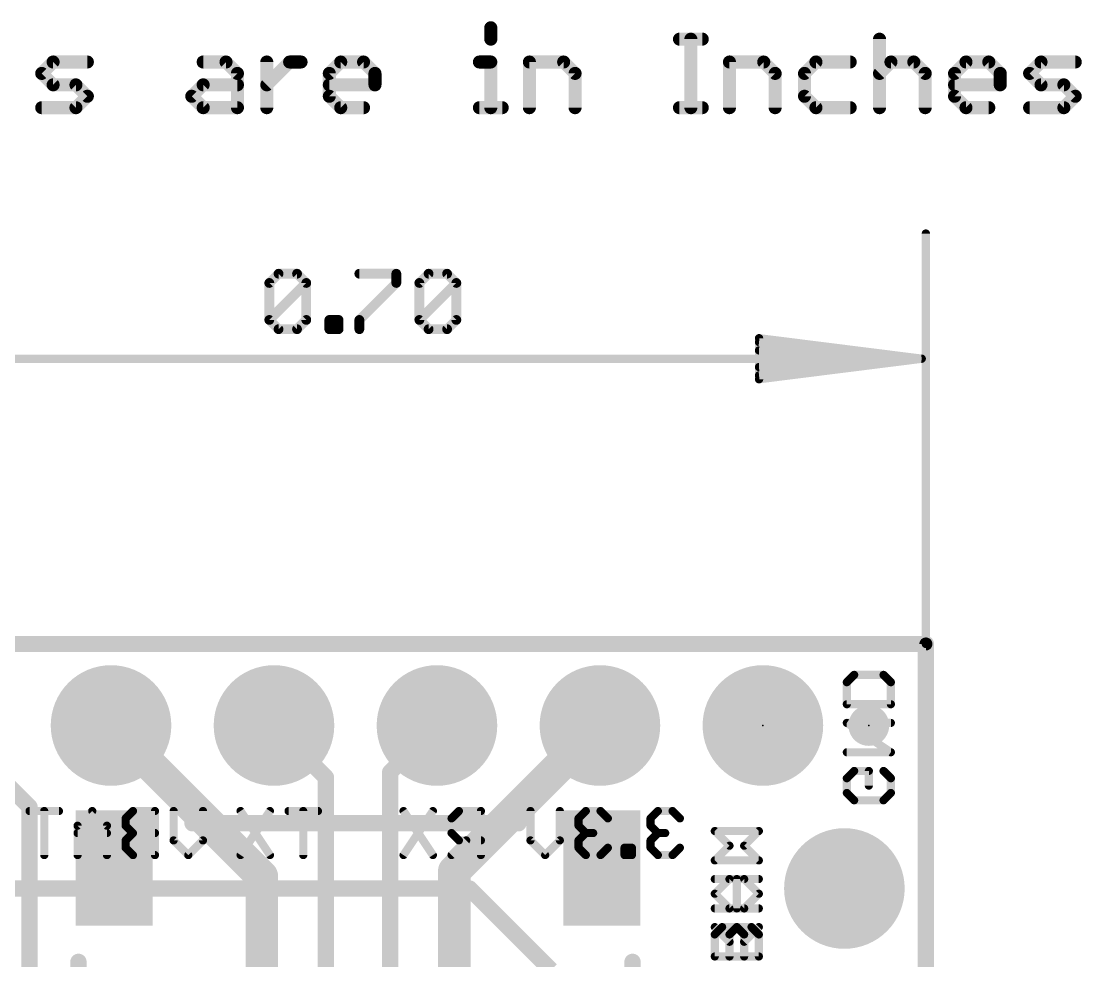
# Model space of a CAD drawing. Extents: x -44 to 63, y -18 to 50.
# Drawn here: x 3.68 to 20.21, y 35.07 to 49.71 of the extents above; entities that cross this region are included whole.
import ezdxf

# ---------------------------------------------------------------- set-up
doc = ezdxf.new("R2010")
doc.units = 0
for name, color, linetype in [('1', 12, 'CONTINUOUS'), ('16', 132, 'CONTINUOUS'), ('17', 110, 'CONTINUOUS'), ('20', 53, 'CONTINUOUS'), ('21', 41, 'CONTINUOUS'), ('22', 40, 'CONTINUOUS'), ('23', 53, 'CONTINUOUS'), ('47', 253, 'CONTINUOUS'), ('51', 53, 'CONTINUOUS')]:
    doc.layers.add(name, color=color, linetype=linetype)

# ---------------------------------------------------------------- blocks, each defined once
blk = doc.blocks.new('PIE')
at = {"const_width": 0.5}
blk.add_lwpolyline([(0, -0.25, 1), (0, 0.25, 1), (0, -0.25)], format="xyb", dxfattribs=at)
blk = doc.blocks.new('ROUNDP')
at = {"const_width": 0.5}
blk.add_lwpolyline([(0, -0.25, 1), (0, 0.25, 1), (0, -0.25)], format="xyb", dxfattribs=at)
blk = doc.blocks.new('RECT')
blk.add_solid([(-0.5, -0.5), (0.5, -0.5), (-0.5, 0.5), (0.5, 0.5)])

msp = doc.modelspace()

# ---------------------------------------------------------------- linework, layer by layer
at = {"layer": '1'}
for points, const_width in [([(17.78, 40.005), (0, 40.005)], 0.254), ([(17.78, 5.715), (17.78, 40.005)], 0.254), ([(2.54, 38.735), (3.81, 37.465)], 0.254), ([(5.08, 38.735), (7.43, 36.385)], 0.508), ([(7.62, 38.735), (8.43, 37.925)], 0.254), ([(10.16, 38.735), (9.43, 38.005)], 0.254), ([(12.7, 38.735), (10.43, 36.465)], 0.508), ([(8.43, 37.925), (8.43, 34.29)], 0.254), ([(9.43, 38.005), (9.43, 34.29)], 0.254), ([(3.81, 37.465), (3.81, 34.0628)], 0.254), ([(10.43, 36.465), (10.43, 34.29)], 0.508), ([(7.43, 36.385), (7.43, 34.29)], 0.508)]:
    msp.add_lwpolyline(points, dxfattribs=dict(at, const_width=const_width))
for points, const_width in [([(17.8435, 40.005, 1), (17.7165, 40.005)], 0.127), ([(17.78, 39.9415, 1), (17.78, 40.0685)], 0.127), ([(5.1698, 38.8248, 1), (4.9902, 38.6452)], 0.254), ([(7.6649, 38.7799, 1), (7.5751, 38.6901)], 0.127), ([(10.2049, 38.6901, 1), (10.1151, 38.7799)], 0.127), ([(12.7898, 38.6452, 1), (12.6102, 38.8248)], 0.254), ([(8.4935, 37.925, 1), (8.3665, 37.925)], 0.127), ([(8.3851, 37.8801, 1), (8.4749, 37.9699)], 0.127), ([(9.4935, 38.005, 1), (9.3665, 38.005)], 0.127), ([(9.3851, 38.0499, 1), (9.4749, 37.9601)], 0.127), ([(3.8735, 37.465, 1), (3.7465, 37.465)], 0.127), ([(3.7651, 37.4201, 1), (3.8549, 37.5099)], 0.127), ([(10.557, 36.465, 1), (10.303, 36.465)], 0.254), ([(7.557, 36.385, 1), (7.303, 36.385)], 0.254), ([(7.3402, 36.2952, 1), (7.5198, 36.4748)], 0.254), ([(10.3402, 36.5548, 1), (10.5198, 36.3752)], 0.254)]:
    msp.add_lwpolyline(points, format="xyb", dxfattribs=dict(at, const_width=const_width))
at = {"layer": '16', "const_width": 0.254}
for points in [[(0, 40.005), (17.78, 40.005)], [(17.78, 40.005), (17.78, 5.715)], [(1.27, 36.195), (10.668, 36.195)], [(10.668, 36.195), (11.938, 34.925)]]:
    msp.add_lwpolyline(points, dxfattribs=at)
at = {"layer": '16', "const_width": 0.127}
for points in [[(17.8435, 40.005, 1), (17.7165, 40.005)], [(17.78, 39.9415, 1), (17.78, 40.0685)], [(10.7129, 36.2399, 1), (10.6231, 36.1501)], [(10.668, 36.1315, 1), (10.668, 36.2585)]]:
    msp.add_lwpolyline(points, format="xyb", dxfattribs=at)
at = {"layer": '20', "const_width": 0.2032}
for points in [[(0, 40.005), (17.78, 40.005)], [(17.78, 5.715), (17.78, 40.005)]]:
    msp.add_lwpolyline(points, dxfattribs=at)
at = {"layer": '20', "const_width": 0.1016}
for points in [[(17.8308, 40.005, 1), (17.7292, 40.005)], [(17.78, 39.9542, 1), (17.78, 40.0558)]]:
    msp.add_lwpolyline(points, format="xyb", dxfattribs=at)
at = {"layer": '21'}
for points, const_width in [([(11.43, 37.211), (6.35, 37.211)], 0.254), ([(15.1765, 37.0903), (14.4901, 37.0903)], 0.127), ([(14.9477, 36.8615), (15.1765, 37.0903)], 0.127), ([(15.1765, 36.6327), (14.9477, 36.8615)], 0.127), ([(14.4901, 36.6327), (15.1765, 36.6327)], 0.127), ([(14.4901, 36.1131), (14.7189, 36.3419)], 0.127), ([(14.7189, 36.3419), (15.1765, 36.3419)], 0.127), ([(14.8333, 35.8843), (14.8333, 36.3419)], 0.127), ([(14.7189, 35.8843), (14.4901, 36.1131)], 0.127), ([(15.1765, 35.8843), (14.7189, 35.8843)], 0.127), ([(14.4901, 35.4791), (14.6045, 35.5935)], 0.127), ([(14.4901, 35.1359), (14.4901, 35.4791)], 0.127), ([(14.6045, 35.5935), (14.8333, 35.5935)], 0.127), ([(14.8333, 35.5935), (14.9477, 35.4791)], 0.127), ([(14.9477, 35.3647), (15.1765, 35.5935)], 0.127), ([(14.9477, 35.4791), (14.9477, 35.1359)], 0.127), ([(4.572, 33.655), (4.572, 35.052)], 0.254), ([(13.208, 35.052), (13.208, 33.655)], 0.254), ([(15.1765, 35.1359), (14.4901, 35.1359)], 0.127)]:
    msp.add_lwpolyline(points, dxfattribs=dict(at, const_width=const_width))
for points, const_width in [([(6.35, 37.2745, 1), (6.35, 37.1475)], 0.127), ([(11.43, 37.1475, 1), (11.43, 37.2745)], 0.127), ([(14.4901, 37.1221, 1), (14.4901, 37.0585)], 0.0635), ([(15.199, 37.0678, 1), (15.154, 37.1128)], 0.0635), ([(15.1765, 37.0585, 1), (15.1765, 37.1221)], 0.0635), ([(14.9702, 36.884, 1), (14.9253, 36.8391)], 0.0635), ([(14.9253, 36.884, 1), (14.9702, 36.8391)], 0.0635), ([(14.4901, 36.6645, 1), (14.4901, 36.601)], 0.0635), ([(15.154, 36.6103, 1), (15.199, 36.6552)], 0.0635), ([(15.1765, 36.601, 1), (15.1765, 36.6645)], 0.0635), ([(14.7189, 36.3736, 1), (14.7189, 36.3101)], 0.0635), ([(14.7414, 36.3194, 1), (14.6965, 36.3643)], 0.0635), ([(14.8651, 36.3419, 1), (14.8016, 36.3419)], 0.0635), ([(15.1765, 36.3101, 1), (15.1765, 36.3736)], 0.0635), ([(14.5126, 36.1355, 1), (14.4677, 36.0906)], 0.0635), ([(14.4677, 36.1355, 1), (14.5126, 36.0906)], 0.0635), ([(14.7189, 35.916, 1), (14.7189, 35.8525)], 0.0635), ([(14.6965, 35.8618, 1), (14.7414, 35.9067)], 0.0635), ([(14.8016, 35.8843, 1), (14.8651, 35.8843)], 0.0635), ([(15.1765, 35.8525, 1), (15.1765, 35.916)], 0.0635), ([(14.5219, 35.4791, 1), (14.4584, 35.4791)], 0.0635), ([(14.6045, 35.6252, 1), (14.6045, 35.5617)], 0.0635), ([(14.627, 35.571, 1), (14.5821, 35.6159)], 0.0635), ([(14.8558, 35.6159, 1), (14.8109, 35.571)], 0.0635), ([(14.8333, 35.5617, 1), (14.8333, 35.6252)], 0.0635), ([(14.9795, 35.4791, 1), (14.916, 35.4791)], 0.0635), ([(15.199, 35.571, 1), (15.154, 35.6159)], 0.0635), ([(14.4677, 35.5015, 1), (14.5126, 35.4566)], 0.0635), ([(14.9253, 35.3871, 1), (14.9702, 35.3422)], 0.0635), ([(14.9253, 35.4566, 1), (14.9702, 35.5015)], 0.0635), ([(4.6355, 35.052, 1), (4.5085, 35.052)], 0.127), ([(13.2715, 35.052, 1), (13.1445, 35.052)], 0.127), ([(14.4901, 35.1676, 1), (14.4901, 35.1041)], 0.0635), ([(14.4584, 35.1359, 1), (14.5219, 35.1359)], 0.0635), ([(14.916, 35.1359, 1), (14.9795, 35.1359)], 0.0635), ([(15.1765, 35.1041, 1), (15.1765, 35.1676)], 0.0635)]:
    msp.add_lwpolyline(points, format="xyb", dxfattribs=dict(at, const_width=const_width))
at = {"layer": '22', "const_width": 0.127}
for points in [[(16.5481, 39.4093), (16.6625, 39.5237)], [(16.6625, 39.5237), (17.1201, 39.5237)], [(17.1201, 39.5237), (17.2345, 39.4093)], [(16.5481, 39.0661), (16.5481, 39.4093)], [(17.2345, 39.4093), (17.2345, 39.0661)], [(17.2345, 39.0661), (16.5481, 39.0661)], [(17.2345, 38.3177), (16.5481, 38.7753)], [(16.5481, 38.7753), (17.2345, 38.7753)], [(16.5481, 38.3177), (17.2345, 38.3177)], [(16.5481, 37.9124), (16.6625, 38.0268)], [(16.6625, 38.0268), (16.8913, 38.0268)], [(16.8913, 38.0268), (16.8913, 37.798)], [(17.1201, 38.0268), (17.2345, 37.9124)], [(16.5481, 37.6837), (16.5481, 37.9124)], [(17.2345, 37.9124), (17.2345, 37.6837)], [(16.6625, 37.5693), (16.5481, 37.6837)], [(17.2345, 37.6837), (17.1201, 37.5693)], [(17.1201, 37.5693), (16.6625, 37.5693)], [(4.2681, 37.4021), (3.8105, 37.4021)], [(4.0393, 36.7157), (4.0393, 37.4021)], [(4.7877, 37.4021), (4.5589, 37.1733)], [(5.0165, 37.1733), (4.7877, 37.4021)], [(5.4217, 37.4021), (5.3073, 37.2877)], [(5.7649, 37.4021), (5.4217, 37.4021)], [(5.7649, 36.7157), (5.7649, 37.4021)], [(6.0557, 36.9445), (6.0557, 37.4021)], [(6.5133, 37.4021), (6.5133, 36.9445)], [(7.5565, 37.4021), (7.0989, 36.7157)], [(7.0989, 37.4021), (7.5565, 36.7157)], [(8.3049, 37.4021), (7.8473, 37.4021)], [(8.0761, 36.7157), (8.0761, 37.4021)], [(10.0965, 37.4021), (9.6389, 36.7157)], [(9.6389, 37.4021), (10.0965, 36.7157)], [(10.5017, 37.4021), (10.3873, 37.2877)], [(10.8449, 37.4021), (10.5017, 37.4021)], [(10.8449, 36.7157), (10.8449, 37.4021)], [(11.6176, 36.9445), (11.6176, 37.4021)], [(12.0752, 37.4021), (12.0752, 36.9445)], [(12.4804, 37.4021), (12.366, 37.2877)], [(12.7092, 37.4021), (12.4804, 37.4021)], [(12.8236, 37.2877), (12.7092, 37.4021)], [(13.603, 37.4021), (13.4886, 37.2877)], [(13.8318, 37.4021), (13.603, 37.4021)], [(13.9462, 37.2877), (13.8318, 37.4021)], [(4.5589, 37.1733), (4.5589, 36.7157)], [(5.0165, 36.7157), (5.0165, 37.1733)], [(5.3073, 37.2877), (5.3073, 37.1733)], [(5.3073, 37.1733), (5.4217, 37.0589)], [(10.3873, 37.2877), (10.3873, 37.0589)], [(12.366, 37.2877), (12.366, 37.1733)], [(12.366, 37.1733), (12.4804, 37.0589)], [(13.4886, 37.2877), (13.4886, 37.1733)], [(13.4886, 37.1733), (13.603, 37.0589)], [(5.0165, 37.0589), (4.5589, 37.0589)], [(5.4217, 37.0589), (5.3073, 36.9445)], [(5.7649, 37.0589), (5.4217, 37.0589)], [(10.3873, 37.0589), (10.5017, 36.9445)], [(12.4804, 37.0589), (12.366, 36.9445)], [(12.4804, 37.0589), (12.5948, 37.0589)], [(13.603, 37.0589), (13.4886, 36.9445)], [(13.603, 37.0589), (13.7174, 37.0589)], [(14.7195, 36.8615), (14.4907, 37.0903)], [(14.4907, 37.0903), (15.1771, 37.0903)], [(5.3073, 36.9445), (5.3073, 36.8301)], [(5.3073, 36.8301), (5.4217, 36.7157)], [(6.2845, 36.7157), (6.0557, 36.9445)], [(6.5133, 36.9445), (6.2845, 36.7157)], [(10.6161, 36.9445), (10.3873, 36.7157)], [(10.5017, 36.9445), (10.8449, 36.9445)], [(11.8464, 36.7157), (11.6176, 36.9445)], [(12.0752, 36.9445), (11.8464, 36.7157)], [(12.366, 36.9445), (12.366, 36.8301)], [(12.366, 36.8301), (12.4804, 36.7157)], [(12.7092, 36.7157), (12.8236, 36.8301)], [(13.1978, 36.8301), (13.0834, 36.8301)], [(13.0834, 36.8301), (13.0834, 36.7157)], [(13.1978, 36.7157), (13.1978, 36.8301)], [(13.4886, 36.9445), (13.4886, 36.8301)], [(13.4886, 36.8301), (13.603, 36.7157)], [(13.8318, 36.7157), (13.9462, 36.8301)], [(14.4907, 36.6327), (14.7195, 36.8615)], [(5.4217, 36.7157), (5.7649, 36.7157)], [(12.4804, 36.7157), (12.7092, 36.7157)], [(13.0834, 36.7157), (13.1978, 36.7157)], [(13.603, 36.7157), (13.8318, 36.7157)], [(15.1771, 36.6327), (14.4907, 36.6327)], [(14.9483, 36.3419), (14.4907, 36.3419)], [(14.8339, 35.8843), (14.8339, 36.3419)], [(15.1771, 36.1131), (14.9483, 36.3419)], [(14.9483, 35.8843), (15.1771, 36.1131)], [(14.4907, 35.8843), (14.9483, 35.8843)], [(14.7195, 35.3647), (14.4907, 35.5935)], [(14.8339, 35.5935), (14.7195, 35.4791)], [(14.7195, 35.4791), (14.7195, 35.1359)], [(15.0627, 35.5935), (14.8339, 35.5935)], [(15.1771, 35.4791), (15.0627, 35.5935)], [(15.1771, 35.1359), (15.1771, 35.4791)], [(14.4907, 35.1359), (15.1771, 35.1359)]]:
    msp.add_lwpolyline(points, dxfattribs=at)
at = {"layer": '22', "const_width": 0.0635}
for points in [[(16.6625, 39.5554, 1), (16.6625, 39.4919)], [(16.6849, 39.5012, 1), (16.64, 39.5461)], [(17.1425, 39.5461, 1), (17.0976, 39.5012)], [(17.1201, 39.4919, 1), (17.1201, 39.5554)], [(16.5256, 39.4317, 1), (16.5706, 39.3868)], [(16.5799, 39.4093, 1), (16.5164, 39.4093)], [(17.2662, 39.4093, 1), (17.2027, 39.4093)], [(17.212, 39.3868, 1), (17.2569, 39.4317)], [(16.5481, 39.0978, 1), (16.5481, 39.0343)], [(16.5164, 39.0661, 1), (16.5799, 39.0661)], [(17.2027, 39.0661, 1), (17.2662, 39.0661)], [(17.2345, 39.0343, 1), (17.2345, 39.0978)], [(16.5657, 38.8017, 1), (16.5305, 38.7488)], [(16.5481, 38.807, 1), (16.5481, 38.7435)], [(17.2345, 38.7435, 1), (17.2345, 38.807)], [(16.5481, 38.3494, 1), (16.5481, 38.2859)], [(17.2169, 38.2913, 1), (17.2521, 38.3441)], [(17.2345, 38.2859, 1), (17.2345, 38.3494)], [(16.6625, 38.0586, 1), (16.6625, 37.9951)], [(16.6849, 38.0044, 1), (16.64, 38.0493)], [(16.923, 38.0268, 1), (16.8595, 38.0268)], [(16.8913, 37.9951, 1), (16.8913, 38.0586)], [(17.1425, 38.0493, 1), (17.0976, 38.0044)], [(16.5256, 37.9349, 1), (16.5706, 37.89)], [(16.5799, 37.9124, 1), (16.5164, 37.9124)], [(17.2662, 37.9124, 1), (17.2027, 37.9124)], [(17.212, 37.89, 1), (17.2569, 37.9349)], [(16.5706, 37.7061, 1), (16.5256, 37.6612)], [(16.5164, 37.6837, 1), (16.5799, 37.6837)], [(16.8595, 37.798, 1), (16.923, 37.798)], [(17.2027, 37.6837, 1), (17.2662, 37.6837)], [(17.2569, 37.6612, 1), (17.212, 37.7061)], [(16.6625, 37.601, 1), (16.6625, 37.5375)], [(16.64, 37.5468, 1), (16.6849, 37.5917)], [(17.0976, 37.5917, 1), (17.1425, 37.5468)], [(17.1201, 37.5375, 1), (17.1201, 37.601)], [(3.8105, 37.4338, 1), (3.8105, 37.3703)], [(4.071, 37.4021, 1), (4.0075, 37.4021)], [(4.2681, 37.3703, 1), (4.2681, 37.4338)], [(4.8102, 37.4245, 1), (4.7653, 37.3796)], [(4.8102, 37.3796, 1), (4.7653, 37.4245)], [(5.4217, 37.4338, 1), (5.4217, 37.3703)], [(5.4442, 37.3796, 1), (5.3993, 37.4245)], [(5.7967, 37.4021, 1), (5.7332, 37.4021)], [(5.7649, 37.3703, 1), (5.7649, 37.4338)], [(6.0875, 37.4021, 1), (6.024, 37.4021)], [(6.5451, 37.4021, 1), (6.4816, 37.4021)], [(7.1253, 37.4197, 1), (7.0725, 37.3845)], [(7.5829, 37.3845, 1), (7.5301, 37.4197)], [(7.8473, 37.4338, 1), (7.8473, 37.3703)], [(8.1079, 37.4021, 1), (8.0444, 37.4021)], [(8.3049, 37.3703, 1), (8.3049, 37.4338)], [(9.6653, 37.4197, 1), (9.6125, 37.3845)], [(10.1229, 37.3845, 1), (10.0701, 37.4197)], [(10.5017, 37.4338, 1), (10.5017, 37.3703)], [(10.5242, 37.3796, 1), (10.4793, 37.4245)], [(10.8767, 37.4021, 1), (10.8132, 37.4021)], [(10.8449, 37.3703, 1), (10.8449, 37.4338)], [(11.6494, 37.4021, 1), (11.5859, 37.4021)], [(12.1069, 37.4021, 1), (12.0434, 37.4021)], [(12.4804, 37.4338, 1), (12.4804, 37.3703)], [(12.5029, 37.3796, 1), (12.458, 37.4245)], [(12.7317, 37.4245, 1), (12.6868, 37.3796)], [(12.7092, 37.3703, 1), (12.7092, 37.4338)], [(13.603, 37.4338, 1), (13.603, 37.3703)], [(13.6255, 37.3796, 1), (13.5806, 37.4245)], [(13.8543, 37.4245, 1), (13.8094, 37.3796)], [(13.8318, 37.3703, 1), (13.8318, 37.4338)], [(4.5907, 37.1733, 1), (4.5272, 37.1733)], [(4.5365, 37.1957, 1), (4.5814, 37.1508)], [(5.0483, 37.1733, 1), (4.9848, 37.1733)], [(4.994, 37.1508, 1), (5.039, 37.1957)], [(5.3391, 37.2877, 1), (5.2756, 37.2877)], [(5.2756, 37.1733, 1), (5.3391, 37.1733)], [(5.2849, 37.3101, 1), (5.3298, 37.2652)], [(5.3298, 37.1957, 1), (5.2849, 37.1508)], [(10.4191, 37.2877, 1), (10.3556, 37.2877)], [(10.3649, 37.3101, 1), (10.4098, 37.2652)], [(12.3978, 37.2877, 1), (12.3343, 37.2877)], [(12.3436, 37.3101, 1), (12.3885, 37.2652)], [(12.3885, 37.1957, 1), (12.3436, 37.1508)], [(12.3343, 37.1733, 1), (12.3978, 37.1733)], [(12.8012, 37.2652, 1), (12.8461, 37.3101)], [(13.5204, 37.2877, 1), (13.4569, 37.2877)], [(13.4569, 37.1733, 1), (13.5204, 37.1733)], [(13.4662, 37.3101, 1), (13.5111, 37.2652)], [(13.5111, 37.1957, 1), (13.4662, 37.1508)], [(13.9238, 37.2652, 1), (13.9687, 37.3101)], [(4.5589, 37.0906, 1), (4.5589, 37.0271)], [(5.0165, 37.0271, 1), (5.0165, 37.0906)], [(5.4217, 37.0906, 1), (5.4217, 37.0271)], [(5.4442, 37.0364, 1), (5.3993, 37.0813)], [(5.3993, 37.0364, 1), (5.4442, 37.0813)], [(5.7649, 37.0271, 1), (5.7649, 37.0906)], [(10.4098, 37.0813, 1), (10.3649, 37.0364)], [(10.3556, 37.0589, 1), (10.4191, 37.0589)], [(12.4804, 37.0906, 1), (12.4804, 37.0271)], [(12.5029, 37.0364, 1), (12.458, 37.0813)], [(12.458, 37.0364, 1), (12.5029, 37.0813)], [(12.5948, 37.0271, 1), (12.5948, 37.0906)], [(13.603, 37.0906, 1), (13.603, 37.0271)], [(13.6255, 37.0364, 1), (13.5806, 37.0813)], [(13.5806, 37.0364, 1), (13.6255, 37.0813)], [(13.7174, 37.0271, 1), (13.7174, 37.0906)], [(14.5132, 37.1127, 1), (14.4682, 37.0678)], [(14.4907, 37.122, 1), (14.4907, 37.0585)], [(15.1771, 37.0585, 1), (15.1771, 37.122)], [(5.3391, 36.9445, 1), (5.2756, 36.9445)], [(5.2756, 36.8301, 1), (5.3391, 36.8301)], [(5.2849, 36.9669, 1), (5.3298, 36.922)], [(5.3298, 36.8525, 1), (5.2849, 36.8076)], [(6.024, 36.9445, 1), (6.0875, 36.9445)], [(6.0782, 36.9669, 1), (6.0333, 36.922)], [(6.4816, 36.9445, 1), (6.5451, 36.9445)], [(6.5358, 36.922, 1), (6.4909, 36.9669)], [(10.5017, 36.9762, 1), (10.5017, 36.9127)], [(10.4793, 36.922, 1), (10.5242, 36.9669)], [(10.6386, 36.922, 1), (10.5937, 36.9669)], [(10.8449, 36.9127, 1), (10.8449, 36.9762)], [(11.6401, 36.9669, 1), (11.5951, 36.922)], [(11.5859, 36.9445, 1), (11.6494, 36.9445)], [(12.0434, 36.9445, 1), (12.1069, 36.9445)], [(12.0976, 36.922, 1), (12.0527, 36.9669)], [(12.3978, 36.9445, 1), (12.3343, 36.9445)], [(12.3436, 36.9669, 1), (12.3885, 36.922)], [(12.3885, 36.8525, 1), (12.3436, 36.8076)], [(12.3343, 36.8301, 1), (12.3978, 36.8301)], [(12.8461, 36.8076, 1), (12.8012, 36.8525)], [(13.0834, 36.8618, 1), (13.0834, 36.7983)], [(13.1152, 36.8301, 1), (13.0517, 36.8301)], [(13.2296, 36.8301, 1), (13.1661, 36.8301)], [(13.1978, 36.7983, 1), (13.1978, 36.8618)], [(13.5204, 36.9445, 1), (13.4569, 36.9445)], [(13.4569, 36.8301, 1), (13.5204, 36.8301)], [(13.4662, 36.9669, 1), (13.5111, 36.922)], [(13.5111, 36.8525, 1), (13.4662, 36.8076)], [(13.9687, 36.8076, 1), (13.9238, 36.8525)], [(14.7419, 36.839, 1), (14.697, 36.884)], [(14.697, 36.839, 1), (14.7419, 36.884)], [(4.0075, 36.7157, 1), (4.071, 36.7157)], [(4.5272, 36.7157, 1), (4.5907, 36.7157)], [(4.9848, 36.7157, 1), (5.0483, 36.7157)], [(5.4217, 36.7475, 1), (5.4217, 36.6839)], [(5.3993, 36.6932, 1), (5.4442, 36.7382)], [(5.7332, 36.7157, 1), (5.7967, 36.7157)], [(5.7649, 36.6839, 1), (5.7649, 36.7475)], [(6.2621, 36.7382, 1), (6.307, 36.6932)], [(6.2621, 36.6932, 1), (6.307, 36.7382)], [(7.0725, 36.7333, 1), (7.1253, 36.6981)], [(7.5301, 36.6981, 1), (7.5829, 36.7333)], [(8.0444, 36.7157, 1), (8.1079, 36.7157)], [(9.6125, 36.7333, 1), (9.6653, 36.6981)], [(10.0701, 36.6981, 1), (10.1229, 36.7333)], [(10.3649, 36.7382, 1), (10.4098, 36.6932)], [(10.8132, 36.7157, 1), (10.8767, 36.7157)], [(11.8239, 36.7382, 1), (11.8688, 36.6932)], [(11.8239, 36.6932, 1), (11.8688, 36.7382)], [(12.4804, 36.7475, 1), (12.4804, 36.6839)], [(12.458, 36.6932, 1), (12.5029, 36.7382)], [(12.6868, 36.7382, 1), (12.7317, 36.6932)], [(12.7092, 36.6839, 1), (12.7092, 36.7475)], [(13.0834, 36.7475, 1), (13.0834, 36.6839)], [(13.0517, 36.7157, 1), (13.1152, 36.7157)], [(13.1661, 36.7157, 1), (13.2296, 36.7157)], [(13.1978, 36.6839, 1), (13.1978, 36.7475)], [(13.603, 36.7475, 1), (13.603, 36.6839)], [(13.5806, 36.6932, 1), (13.6255, 36.7382)], [(13.8094, 36.7382, 1), (13.8543, 36.6932)], [(13.8318, 36.6839, 1), (13.8318, 36.7475)], [(14.4907, 36.6645, 1), (14.4907, 36.601)], [(14.4682, 36.6552, 1), (14.5132, 36.6103)], [(15.1771, 36.601, 1), (15.1771, 36.6645)], [(14.4907, 36.3736, 1), (14.4907, 36.3101)], [(14.8656, 36.3419, 1), (14.8021, 36.3419)], [(14.9707, 36.3643, 1), (14.9258, 36.3194)], [(14.9483, 36.3101, 1), (14.9483, 36.3736)], [(15.1995, 36.0906, 1), (15.1546, 36.1355)], [(15.1546, 36.0906, 1), (15.1995, 36.1355)], [(14.4907, 35.916, 1), (14.4907, 35.8525)], [(14.8021, 35.8843, 1), (14.8656, 35.8843)], [(14.9258, 35.9067, 1), (14.9707, 35.8618)], [(14.9483, 35.8525, 1), (14.9483, 35.916)], [(14.5132, 35.6159, 1), (14.4682, 35.571)], [(14.7512, 35.4791, 1), (14.6877, 35.4791)], [(14.8339, 35.6252, 1), (14.8339, 35.5617)], [(14.8563, 35.571, 1), (14.8114, 35.6159)], [(15.0851, 35.6159, 1), (15.0402, 35.571)], [(15.0627, 35.5617, 1), (15.0627, 35.6252)], [(15.2088, 35.4791, 1), (15.1453, 35.4791)], [(14.697, 35.5015, 1), (14.7419, 35.4566)], [(14.697, 35.3422, 1), (14.7419, 35.3871)], [(15.1546, 35.4566, 1), (15.1995, 35.5015)], [(14.4907, 35.1676, 1), (14.4907, 35.1041)], [(14.6877, 35.1359, 1), (14.7512, 35.1359)], [(15.1453, 35.1359, 1), (15.2088, 35.1359)], [(15.1771, 35.1041, 1), (15.1771, 35.1676)]]:
    msp.add_lwpolyline(points, format="xyb", dxfattribs=at)
at = {"layer": '23'}
for p in [(15.24, 38.735), (16.891, 38.735)]:
    msp.add_point(p, dxfattribs=at)
at = {"layer": '47'}
for points, const_width in [([(10.999, 49.6073), (10.999, 49.4293)], 0.2032), ([(13.9395, 49.4293), (14.2954, 49.4293)], 0.2032), ([(14.1174, 48.3616), (14.1174, 49.4293)], 0.2032), ([(17.0579, 49.4293), (17.0579, 48.3616)], 0.2032), ([(3.9996, 48.8955), (4.1775, 49.0734)], 0.2032), ([(4.1775, 49.0734), (4.7114, 49.0734)], 0.2032), ([(6.5163, 49.0734), (6.8722, 49.0734)], 0.2032), ([(6.8722, 49.0734), (7.0502, 48.8955)], 0.2032), ([(7.5078, 48.3616), (7.5078, 49.0734)], 0.2032), ([(7.5078, 48.7175), (7.8637, 49.0734)], 0.2032), ([(7.8637, 49.0734), (8.0416, 49.0734)], 0.2032), ([(8.4823, 48.8955), (8.6602, 49.0734)], 0.2032), ([(8.6602, 49.0734), (9.0161, 49.0734)], 0.2032), ([(9.0161, 49.0734), (9.1941, 48.8955)], 0.2032), ([(10.8211, 49.0734), (10.999, 49.0734)], 0.2032), ([(10.999, 49.0734), (10.999, 48.3616)], 0.2032), ([(11.6007, 48.3616), (11.6007, 49.0734)], 0.2032), ([(11.6007, 49.0734), (12.1345, 49.0734)], 0.2032), ([(12.1345, 49.0734), (12.3125, 48.8955)], 0.2032), ([(14.7191, 48.3616), (14.7191, 49.0734)], 0.2032), ([(14.7191, 49.0734), (15.2529, 49.0734)], 0.2032), ([(15.2529, 49.0734), (15.4309, 48.8955)], 0.2032), ([(16.0664, 49.0734), (15.8885, 48.8955)], 0.2032), ([(16.6003, 49.0734), (16.0664, 49.0734)], 0.2032), ([(17.0579, 48.8955), (17.2358, 49.0734)], 0.2032), ([(17.2358, 49.0734), (17.5917, 49.0734)], 0.2032), ([(17.5917, 49.0734), (17.7697, 48.8955)], 0.2032), ([(18.2272, 48.8955), (18.4052, 49.0734)], 0.2032), ([(18.4052, 49.0734), (18.7611, 49.0734)], 0.2032), ([(18.7611, 49.0734), (18.9391, 48.8955)], 0.2032), ([(19.3966, 48.8955), (19.5746, 49.0734)], 0.2032), ([(19.5746, 49.0734), (20.1085, 49.0734)], 0.2032), ([(4.1775, 48.7175), (3.9996, 48.8955)], 0.2032), ([(7.0502, 48.8955), (7.0502, 48.3616)], 0.2032), ([(8.4823, 48.5396), (8.4823, 48.8955)], 0.2032), ([(9.1941, 48.8955), (9.1941, 48.7175)], 0.2032), ([(12.3125, 48.8955), (12.3125, 48.3616)], 0.2032), ([(15.4309, 48.8955), (15.4309, 48.3616)], 0.2032), ([(15.8885, 48.8955), (15.8885, 48.5396)], 0.2032), ([(17.7697, 48.8955), (17.7697, 48.3616)], 0.2032), ([(18.2272, 48.5396), (18.2272, 48.8955)], 0.2032), ([(18.9391, 48.8955), (18.9391, 48.7175)], 0.2032), ([(19.5746, 48.7175), (19.3966, 48.8955)], 0.2032), ([(4.5334, 48.7175), (4.1775, 48.7175)], 0.2032), ([(4.7114, 48.5396), (4.5334, 48.7175)], 0.2032), ([(6.3384, 48.5396), (6.5163, 48.7175)], 0.2032), ([(6.5163, 48.7175), (7.0502, 48.7175)], 0.2032), ([(9.1941, 48.7175), (8.4823, 48.7175)], 0.2032), ([(18.9391, 48.7175), (18.2272, 48.7175)], 0.2032), ([(19.9305, 48.7175), (19.5746, 48.7175)], 0.2032), ([(20.1085, 48.5396), (19.9305, 48.7175)], 0.2032), ([(4.5334, 48.3616), (4.7114, 48.5396)], 0.2032), ([(6.5163, 48.3616), (6.3384, 48.5396)], 0.2032), ([(8.6602, 48.3616), (8.4823, 48.5396)], 0.2032), ([(15.8885, 48.5396), (16.0664, 48.3616)], 0.2032), ([(18.4052, 48.3616), (18.2272, 48.5396)], 0.2032), ([(19.9305, 48.3616), (20.1085, 48.5396)], 0.2032), ([(3.9996, 48.3616), (4.5334, 48.3616)], 0.2032), ([(7.0502, 48.3616), (6.5163, 48.3616)], 0.2032), ([(9.0161, 48.3616), (8.6602, 48.3616)], 0.2032), ([(10.8211, 48.3616), (11.177, 48.3616)], 0.2032), ([(13.9395, 48.3616), (14.2954, 48.3616)], 0.2032), ([(16.0664, 48.3616), (16.6003, 48.3616)], 0.2032), ([(18.7611, 48.3616), (18.4052, 48.3616)], 0.2032), ([(19.3966, 48.3616), (19.9305, 48.3616)], 0.2032), ([(17.78, 40.005), (17.78, 46.4)], 0.13), ([(7.547, 45.6305), (7.691, 45.7745)], 0.1524), ([(7.691, 45.7745), (7.9792, 45.7745)], 0.1524), ([(7.9792, 45.7745), (8.1232, 45.6305)], 0.1524), ([(8.9503, 45.7745), (9.5265, 45.7745)], 0.1524), ([(9.5265, 45.7745), (9.5265, 45.6305)], 0.1524), ([(9.8858, 45.6305), (10.0298, 45.7745)], 0.1524), ([(10.0298, 45.7745), (10.318, 45.7745)], 0.1524), ([(10.318, 45.7745), (10.462, 45.6305)], 0.1524), ([(7.547, 45.0543), (7.547, 45.6305)], 0.1524), ([(7.547, 45.0543), (8.1232, 45.6305)], 0.1524), ([(8.1232, 45.6305), (8.1232, 45.0543)], 0.1524), ([(9.5265, 45.6305), (8.9503, 45.0543)], 0.1524), ([(9.8858, 45.0543), (9.8858, 45.6305)], 0.1524), ([(9.8858, 45.0543), (10.462, 45.6305)], 0.1524), ([(10.462, 45.6305), (10.462, 45.0543)], 0.1524), ([(7.691, 44.9102), (7.547, 45.0543)], 0.1524), ([(8.1232, 45.0543), (7.9792, 44.9102)], 0.1524), ([(8.4825, 44.9102), (8.4825, 45.0543)], 0.1524), ([(8.4825, 45.0543), (8.6266, 45.0543)], 0.1524), ([(8.6266, 45.0543), (8.6266, 44.9102)], 0.1524), ([(8.9503, 45.0543), (8.9503, 44.9102)], 0.1524), ([(10.0298, 44.9102), (9.8858, 45.0543)], 0.1524), ([(10.462, 45.0543), (10.318, 44.9102)], 0.1524), ([(7.9792, 44.9102), (7.691, 44.9102)], 0.1524), ([(8.6266, 44.9102), (8.4825, 44.9102)], 0.1524), ([(10.318, 44.9102), (10.0298, 44.9102)], 0.1524), ([(17.715, 44.45), (15.18, 44.7692)], 0.13), ([(15.18, 44.7692), (15.18, 44.1308)], 0.13), ([(17.715, 44.45), (15.18, 44.71)], 0.13), ([(17.715, 44.45), (15.18, 44.58)], 0.13), ([(0.065, 44.45), (17.715, 44.45)], 0.13), ([(15.18, 44.1308), (17.715, 44.45)], 0.13), ([(15.18, 44.32), (17.715, 44.45)], 0.13), ([(15.18, 44.19), (17.715, 44.45)], 0.13)]:
    msp.add_lwpolyline(points, dxfattribs=dict(at, const_width=const_width))
for points, const_width in [([(11.0498, 49.6073, 1), (10.9482, 49.6073)], 0.1016), ([(10.9482, 49.4293, 1), (11.0498, 49.4293)], 0.1016), ([(13.9395, 49.4801, 1), (13.9395, 49.3785)], 0.1016), ([(14.1682, 49.4293, 1), (14.0666, 49.4293)], 0.1016), ([(14.2954, 49.3785, 1), (14.2954, 49.4801)], 0.1016), ([(17.1087, 49.4293, 1), (17.0071, 49.4293)], 0.1016), ([(4.1775, 49.1242, 1), (4.1775, 49.0226)], 0.1016), ([(4.2135, 49.0375, 1), (4.1416, 49.1093)], 0.1016), ([(4.7114, 49.0226, 1), (4.7114, 49.1242)], 0.1016), ([(6.5163, 49.1242, 1), (6.5163, 49.0226)], 0.1016), ([(6.9082, 49.1093, 1), (6.8363, 49.0375)], 0.1016), ([(6.8722, 49.0226, 1), (6.8722, 49.1242)], 0.1016), ([(7.5586, 49.0734, 1), (7.457, 49.0734)], 0.1016), ([(7.8637, 49.1242, 1), (7.8637, 49.0226)], 0.1016), ([(7.8996, 49.0375, 1), (7.8278, 49.1093)], 0.1016), ([(8.0416, 49.0226, 1), (8.0416, 49.1242)], 0.1016), ([(8.6602, 49.1242, 1), (8.6602, 49.0226)], 0.1016), ([(8.6961, 49.0375, 1), (8.6243, 49.1093)], 0.1016), ([(9.0521, 49.1093, 1), (8.9802, 49.0375)], 0.1016), ([(9.0161, 49.0226, 1), (9.0161, 49.1242)], 0.1016), ([(10.8211, 49.1242, 1), (10.8211, 49.0226)], 0.1016), ([(11.0498, 49.0734, 1), (10.9482, 49.0734)], 0.1016), ([(10.999, 49.0226, 1), (10.999, 49.1242)], 0.1016), ([(11.6515, 49.0734, 1), (11.5499, 49.0734)], 0.1016), ([(11.6007, 49.1242, 1), (11.6007, 49.0226)], 0.1016), ([(12.1704, 49.1093, 1), (12.0986, 49.0375)], 0.1016), ([(12.1345, 49.0226, 1), (12.1345, 49.1242)], 0.1016), ([(14.7699, 49.0734, 1), (14.6683, 49.0734)], 0.1016), ([(14.7191, 49.1242, 1), (14.7191, 49.0226)], 0.1016), ([(15.2888, 49.1093, 1), (15.217, 49.0375)], 0.1016), ([(15.2529, 49.0226, 1), (15.2529, 49.1242)], 0.1016), ([(16.0664, 49.1242, 1), (16.0664, 49.0226)], 0.1016), ([(16.1023, 49.0375, 1), (16.0305, 49.1093)], 0.1016), ([(16.6003, 49.0226, 1), (16.6003, 49.1242)], 0.1016), ([(17.2358, 49.1242, 1), (17.2358, 49.0226)], 0.1016), ([(17.2717, 49.0375, 1), (17.1999, 49.1093)], 0.1016), ([(17.6276, 49.1093, 1), (17.5558, 49.0375)], 0.1016), ([(17.5917, 49.0226, 1), (17.5917, 49.1242)], 0.1016), ([(18.4052, 49.1242, 1), (18.4052, 49.0226)], 0.1016), ([(18.4411, 49.0375, 1), (18.3693, 49.1093)], 0.1016), ([(18.797, 49.1093, 1), (18.7252, 49.0375)], 0.1016), ([(18.7611, 49.0226, 1), (18.7611, 49.1242)], 0.1016), ([(19.5746, 49.1242, 1), (19.5746, 49.0226)], 0.1016), ([(19.6105, 49.0375, 1), (19.5387, 49.1093)], 0.1016), ([(20.1085, 49.0226, 1), (20.1085, 49.1242)], 0.1016), ([(4.0355, 48.9314, 1), (3.9637, 48.8595)], 0.1016), ([(3.9637, 48.9314, 1), (4.0355, 48.8595)], 0.1016), ([(7.101, 48.8955, 1), (6.9994, 48.8955)], 0.1016), ([(7.0143, 48.8595, 1), (7.0861, 48.9314)], 0.1016), ([(8.5331, 48.8955, 1), (8.4315, 48.8955)], 0.1016), ([(8.4464, 48.9314, 1), (8.5182, 48.8595)], 0.1016), ([(9.2449, 48.8955, 1), (9.1433, 48.8955)], 0.1016), ([(9.1582, 48.8595, 1), (9.23, 48.9314)], 0.1016), ([(12.3633, 48.8955, 1), (12.2617, 48.8955)], 0.1016), ([(12.2766, 48.8595, 1), (12.3484, 48.9314)], 0.1016), ([(15.4817, 48.8955, 1), (15.3801, 48.8955)], 0.1016), ([(15.3949, 48.8595, 1), (15.4668, 48.9314)], 0.1016), ([(15.8525, 48.9314, 1), (15.9244, 48.8595)], 0.1016), ([(15.9393, 48.8955, 1), (15.8377, 48.8955)], 0.1016), ([(17.0219, 48.9314, 1), (17.0938, 48.8595)], 0.1016), ([(17.8205, 48.8955, 1), (17.7189, 48.8955)], 0.1016), ([(17.7337, 48.8595, 1), (17.8056, 48.9314)], 0.1016), ([(18.278, 48.8955, 1), (18.1764, 48.8955)], 0.1016), ([(18.1913, 48.9314, 1), (18.2632, 48.8595)], 0.1016), ([(18.9899, 48.8955, 1), (18.8883, 48.8955)], 0.1016), ([(18.9031, 48.8595, 1), (18.975, 48.9314)], 0.1016), ([(19.4326, 48.9314, 1), (19.3607, 48.8595)], 0.1016), ([(19.3607, 48.9314, 1), (19.4326, 48.8595)], 0.1016), ([(4.1775, 48.7683, 1), (4.1775, 48.6667)], 0.1016), ([(4.1416, 48.6816, 1), (4.2135, 48.7534)], 0.1016), ([(4.5694, 48.7534, 1), (4.4975, 48.6816)], 0.1016), ([(4.5334, 48.6667, 1), (4.5334, 48.7683)], 0.1016), ([(6.5163, 48.7683, 1), (6.5163, 48.6667)], 0.1016), ([(6.5523, 48.6816, 1), (6.4804, 48.7534)], 0.1016), ([(7.0502, 48.6667, 1), (7.0502, 48.7683)], 0.1016), ([(7.4719, 48.7534, 1), (7.5437, 48.6816)], 0.1016), ([(8.4823, 48.7683, 1), (8.4823, 48.6667)], 0.1016), ([(9.1433, 48.7175, 1), (9.2449, 48.7175)], 0.1016), ([(9.1941, 48.6667, 1), (9.1941, 48.7683)], 0.1016), ([(18.2272, 48.7683, 1), (18.2272, 48.6667)], 0.1016), ([(18.8883, 48.7175, 1), (18.9899, 48.7175)], 0.1016), ([(18.9391, 48.6667, 1), (18.9391, 48.7683)], 0.1016), ([(19.5746, 48.7683, 1), (19.5746, 48.6667)], 0.1016), ([(19.5387, 48.6816, 1), (19.6105, 48.7534)], 0.1016), ([(19.9664, 48.7534, 1), (19.8946, 48.6816)], 0.1016), ([(19.9305, 48.6667, 1), (19.9305, 48.7683)], 0.1016), ([(4.7473, 48.5036, 1), (4.6755, 48.5755)], 0.1016), ([(4.6755, 48.5036, 1), (4.7473, 48.5755)], 0.1016), ([(6.3743, 48.5755, 1), (6.3025, 48.5036)], 0.1016), ([(6.3025, 48.5755, 1), (6.3743, 48.5036)], 0.1016), ([(8.5182, 48.5755, 1), (8.4464, 48.5036)], 0.1016), ([(15.9244, 48.5755, 1), (15.8525, 48.5036)], 0.1016), ([(18.2632, 48.5755, 1), (18.1913, 48.5036)], 0.1016), ([(20.1444, 48.5036, 1), (20.0725, 48.5755)], 0.1016), ([(20.0725, 48.5036, 1), (20.1444, 48.5755)], 0.1016), ([(3.9996, 48.4124, 1), (3.9996, 48.3108)], 0.1016), ([(4.4975, 48.3975, 1), (4.5694, 48.3257)], 0.1016), ([(4.5334, 48.3108, 1), (4.5334, 48.4124)], 0.1016), ([(6.5163, 48.4124, 1), (6.5163, 48.3108)], 0.1016), ([(6.4804, 48.3257, 1), (6.5523, 48.3975)], 0.1016), ([(7.0502, 48.3108, 1), (7.0502, 48.4124)], 0.1016), ([(8.4315, 48.5396, 1), (8.5331, 48.5396)], 0.1016), ([(8.6602, 48.4124, 1), (8.6602, 48.3108)], 0.1016), ([(8.6243, 48.3257, 1), (8.6961, 48.3975)], 0.1016), ([(9.0161, 48.3108, 1), (9.0161, 48.4124)], 0.1016), ([(10.8211, 48.4124, 1), (10.8211, 48.3108)], 0.1016), ([(11.177, 48.3108, 1), (11.177, 48.4124)], 0.1016), ([(13.9395, 48.4124, 1), (13.9395, 48.3108)], 0.1016), ([(14.2954, 48.3108, 1), (14.2954, 48.4124)], 0.1016), ([(15.8377, 48.5396, 1), (15.9393, 48.5396)], 0.1016), ([(16.0664, 48.4124, 1), (16.0664, 48.3108)], 0.1016), ([(16.0305, 48.3257, 1), (16.1023, 48.3975)], 0.1016), ([(16.6003, 48.3108, 1), (16.6003, 48.4124)], 0.1016), ([(18.1764, 48.5396, 1), (18.278, 48.5396)], 0.1016), ([(18.4052, 48.4124, 1), (18.4052, 48.3108)], 0.1016), ([(18.3693, 48.3257, 1), (18.4411, 48.3975)], 0.1016), ([(18.7611, 48.3108, 1), (18.7611, 48.4124)], 0.1016), ([(19.3966, 48.4124, 1), (19.3966, 48.3108)], 0.1016), ([(19.8946, 48.3975, 1), (19.9664, 48.3257)], 0.1016), ([(19.9305, 48.3108, 1), (19.9305, 48.4124)], 0.1016), ([(6.9994, 48.3616, 1), (7.101, 48.3616)], 0.1016), ([(7.457, 48.3616, 1), (7.5586, 48.3616)], 0.1016), ([(10.9482, 48.3616, 1), (11.0498, 48.3616)], 0.1016), ([(11.5499, 48.3616, 1), (11.6515, 48.3616)], 0.1016), ([(12.2617, 48.3616, 1), (12.3633, 48.3616)], 0.1016), ([(14.0666, 48.3616, 1), (14.1682, 48.3616)], 0.1016), ([(14.6683, 48.3616, 1), (14.7699, 48.3616)], 0.1016), ([(15.3801, 48.3616, 1), (15.4817, 48.3616)], 0.1016), ([(17.0071, 48.3616, 1), (17.1087, 48.3616)], 0.1016), ([(17.7189, 48.3616, 1), (17.8205, 48.3616)], 0.1016), ([(17.8125, 46.4, 1), (17.7475, 46.4)], 0.065), ([(7.691, 45.8126, 1), (7.691, 45.7364)], 0.0762), ([(7.718, 45.7476, 1), (7.6641, 45.8015)], 0.0762), ([(8.0061, 45.8015, 1), (7.9522, 45.7476)], 0.0762), ([(7.9792, 45.7364, 1), (7.9792, 45.8126)], 0.0762), ([(8.9503, 45.8126, 1), (8.9503, 45.7364)], 0.0762), ([(9.5646, 45.7745, 1), (9.4884, 45.7745)], 0.0762), ([(9.5265, 45.7364, 1), (9.5265, 45.8126)], 0.0762), ([(10.0298, 45.8126, 1), (10.0298, 45.7364)], 0.0762), ([(10.0568, 45.7476, 1), (10.0029, 45.8015)], 0.0762), ([(10.3449, 45.8015, 1), (10.291, 45.7476)], 0.0762), ([(10.318, 45.7364, 1), (10.318, 45.8126)], 0.0762), ([(7.52, 45.6574, 1), (7.5739, 45.6035)], 0.0762), ([(7.5851, 45.6305, 1), (7.5089, 45.6305)], 0.0762), ([(8.1613, 45.6305, 1), (8.0851, 45.6305)], 0.0762), ([(8.1502, 45.6035, 1), (8.0963, 45.6574)], 0.0762), ([(8.0963, 45.6035, 1), (8.1502, 45.6574)], 0.0762), ([(9.4884, 45.6305, 1), (9.5646, 45.6305)], 0.0762), ([(9.5534, 45.6035, 1), (9.4995, 45.6574)], 0.0762), ([(9.8588, 45.6574, 1), (9.9127, 45.6035)], 0.0762), ([(9.9239, 45.6305, 1), (9.8477, 45.6305)], 0.0762), ([(10.5001, 45.6305, 1), (10.4239, 45.6305)], 0.0762), ([(10.489, 45.6035, 1), (10.4351, 45.6574)], 0.0762), ([(10.4351, 45.6035, 1), (10.489, 45.6574)], 0.0762), ([(7.5739, 45.0812, 1), (7.52, 45.0273)], 0.0762), ([(8.1502, 45.0273, 1), (8.0963, 45.0812)], 0.0762), ([(8.5206, 45.0543, 1), (8.4444, 45.0543)], 0.0762), ([(8.4825, 45.0924, 1), (8.4825, 45.0162)], 0.0762), ([(8.6647, 45.0543, 1), (8.5885, 45.0543)], 0.0762), ([(8.6266, 45.0162, 1), (8.6266, 45.0924)], 0.0762), ([(8.9884, 45.0543, 1), (8.9122, 45.0543)], 0.0762), ([(9.9127, 45.0812, 1), (9.8588, 45.0273)], 0.0762), ([(10.489, 45.0273, 1), (10.4351, 45.0812)], 0.0762), ([(7.52, 45.0812, 1), (7.5739, 45.0273)], 0.0762), ([(7.5089, 45.0543, 1), (7.5851, 45.0543)], 0.0762), ([(7.691, 44.9483, 1), (7.691, 44.8721)], 0.0762), ([(7.6641, 44.8833, 1), (7.718, 44.9371)], 0.0762), ([(7.9522, 44.9371, 1), (8.0061, 44.8833)], 0.0762), ([(7.9792, 44.8721, 1), (7.9792, 44.9483)], 0.0762), ([(8.0851, 45.0543, 1), (8.1613, 45.0543)], 0.0762), ([(8.4825, 44.9483, 1), (8.4825, 44.8721)], 0.0762), ([(8.6266, 44.8721, 1), (8.6266, 44.9483)], 0.0762), ([(8.9233, 45.0812, 1), (8.9772, 45.0273)], 0.0762), ([(9.8588, 45.0812, 1), (9.9127, 45.0273)], 0.0762), ([(9.8477, 45.0543, 1), (9.9239, 45.0543)], 0.0762), ([(10.0298, 44.9483, 1), (10.0298, 44.8721)], 0.0762), ([(10.0029, 44.8833, 1), (10.0568, 44.9371)], 0.0762), ([(10.291, 44.9371, 1), (10.3449, 44.8833)], 0.0762), ([(10.318, 44.8721, 1), (10.318, 44.9483)], 0.0762), ([(10.4239, 45.0543, 1), (10.5001, 45.0543)], 0.0762), ([(8.4444, 44.9102, 1), (8.5206, 44.9102)], 0.0762), ([(8.5885, 44.9102, 1), (8.6647, 44.9102)], 0.0762), ([(8.9122, 44.9102, 1), (8.9884, 44.9102)], 0.0762), ([(15.1841, 44.8015, 1), (15.1759, 44.737)], 0.065), ([(15.2125, 44.7692, 1), (15.1475, 44.7692)], 0.065), ([(15.1833, 44.7423, 1), (15.1767, 44.6777)], 0.065), ([(15.1817, 44.6125, 1), (15.1783, 44.5475)], 0.065), ([(17.7191, 44.4178, 1), (17.7109, 44.4822)], 0.065), ([(17.7109, 44.4178, 1), (17.7191, 44.4822)], 0.065), ([(17.7183, 44.4177, 1), (17.7117, 44.4823)], 0.065), ([(17.7117, 44.4177, 1), (17.7183, 44.4823)], 0.065), ([(17.7133, 44.4175, 1), (17.7167, 44.4825)], 0.065), ([(17.7167, 44.4175, 1), (17.7133, 44.4825)], 0.065), ([(17.715, 44.4175, 1), (17.715, 44.4825)], 0.065), ([(15.1783, 44.3525, 1), (15.1817, 44.2875)], 0.065), ([(15.1767, 44.2223, 1), (15.1833, 44.1577)], 0.065), ([(15.1759, 44.163, 1), (15.1841, 44.0985)], 0.065), ([(15.1475, 44.1308, 1), (15.2125, 44.1308)], 0.065), ([(17.7475, 40.005, 1), (17.8125, 40.005)], 0.065)]:
    msp.add_lwpolyline(points, format="xyb", dxfattribs=dict(at, const_width=const_width))

# ---------------------------------------------------------------- block references
at = {"layer": '1', "xscale": 0.635, "yscale": 0.635}
msp.add_blockref('PIE', (16.891, 38.735), dxfattribs=at)
at = {"layer": '1', "xscale": 1.2, "yscale": 1.8, "rotation": 180}
for p in [(5.13, 36.515), (12.73, 36.515)]:
    msp.add_blockref('RECT', p, dxfattribs=at)
at = {"layer": '17', "xscale": 1.8796, "yscale": 1.8796}
for p, rotation in [((5.08, 38.735), 270), ((5.08, 38.735), 270), ((7.62, 38.735), 270), ((7.62, 38.735), 270), ((10.16, 38.735), 270), ((10.16, 38.735), 270), ((12.7, 38.735), 270), ((12.7, 38.735), 270), ((15.24, 38.735), 270), ((15.24, 38.735), 270), ((16.51, 36.195), 180), ((16.51, 36.195), 180)]:
    msp.add_blockref('ROUNDP', p, dxfattribs=dict(at, rotation=rotation))
at = {"layer": '51', "xscale": 0.508, "yscale": 0.508, "rotation": 180}
for p in [(5.08, 38.735), (7.62, 38.735), (10.16, 38.735), (12.7, 38.735), (15.24, 38.735)]:
    msp.add_blockref('RECT', p, dxfattribs=at)

doc.saveas('drawing.dxf')
